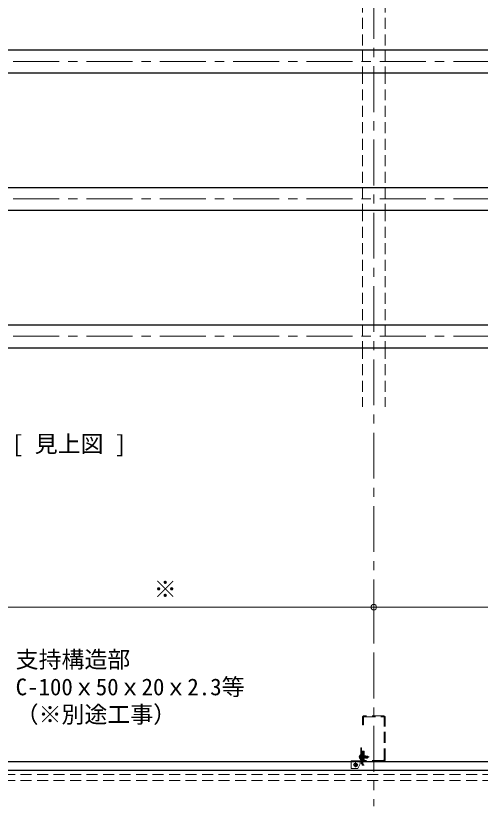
# Model space of a CAD drawing. Units: millimetres, scale not verified. Extents: x -3900 to 3900, y -2793 to 2750.
# Drawn here: x -1538 to -525, y -748 to 977 of the extents above; entities that cross this region are included whole.
import ezdxf
from ezdxf.enums import TextEntityAlignment as Align

# ---------------------------------------------------------------- set-up
doc = ezdxf.new("R2010")
doc.units = ezdxf.units.MM
doc.header["$LTSCALE"] = 20
doc.header["$PDMODE"] = 32
doc.header["$PDSIZE"] = 12
for name, pattern in [('CHAIN1', [8, 5, -1, 1, -1]), ('DASHED1', [1.8, 1.2, -0.6]), ('LONG_DASHED1', [7, 6, -1])]:
    doc.linetypes.add(name, pattern=pattern)
for name, color, linetype, lineweight in [('5-0_中心線', 4, 'CHAIN1', 9), ('5-3_野縁', 2, 'Continuous', 25), ('5-5_寸法', 4, 'Continuous', 9), ('5-6_文字・矢印', 7, 'Continuous', 18), ('5-9_躯体他', 4, 'DASHED1', 9), ('5-A_クリップ', 7, 'Continuous', 18), ('5-B_補強金具・金具・その他', 3, 'Continuous', 18), ('5-C_ビス・アンカーボルト', 2, 'Continuous', 25), ('5-D_パネル', 4, 'DASHED1', 9)]:
    doc.layers.add(name, color=color, linetype=linetype, lineweight=lineweight)
doc.styles.add('ＭＳ ゴシック', font='')
doc.styles.get('ＭＳ ゴシック').set_extended_font_data('MS Gothic')

msp = doc.modelspace()

# ---------------------------------------------------------------- linework, layer by layer
at = {"layer": '5-0_中心線'}
for p, q in [((-757.05, 2307.16), (-757.05, -747.96)), ((-3143.56, 877.71), (487.82, 877.71)), ((-3143.56, 577.71), (487.82, 577.71)), ((-3143.56, 277.71), (487.82, 277.71)), ((-796.63, -662.86), (-796.63, -652.86)), ((-789.58, -640.4), (-767.45, -640.4)), ((-786.9, -646.2), (-780.73, -646.2)), ((-801.48, -657.9), (-791.78, -657.9))]:
    msp.add_line(p, q, dxfattribs=at)
at = {"layer": '5-3_野縁'}
for p, q in [((-3111.61, 902.71), (487.82, 902.71)), ((-3111.61, 852.71), (487.82, 852.71)), ((-3111.61, 602.71), (487.82, 602.71)), ((-3111.61, 552.71), (487.82, 552.71)), ((-3111.61, 302.71), (487.82, 302.71)), ((-3111.61, 252.71), (487.82, 252.71)), ((-3111.61, -650.52), (487.82, -650.52)), ((-3111.61, -669.52), (487.82, -669.52))]:
    msp.add_line(p, q, dxfattribs=at)
at = {"layer": '5-5_寸法'}
for points in [[(-1657.05, -313.51), (-757.05, -313.51), (-757.05, -374.06)], [(-757.05, -313.51), (142.95, -313.51), (142.95, -374.06)]]:
    msp.add_lwpolyline(points, dxfattribs=at)
at = {"layer": '5-5_寸法', "color": 7}
msp.add_point((-757.05, -313.51), dxfattribs=at)
at = {"layer": '5-9_躯体他'}
for p, q in [((-782.05, 1152.71), (-782.05, 902.71)), ((-732.05, 1152.71), (-732.05, 902.71)), ((-782.05, 902.71), (-782.05, 852.71)), ((-732.05, 902.71), (-732.05, 852.71)), ((-782.05, 852.71), (-782.05, 602.71)), ((-732.05, 852.71), (-732.05, 602.71)), ((-782.05, 602.71), (-782.05, 552.71)), ((-732.05, 602.71), (-732.05, 552.71)), ((-782.05, 552.71), (-782.05, 302.71)), ((-732.05, 552.71), (-732.05, 302.71)), ((-782.05, 302.71), (-782.05, 252.71)), ((-732.05, 302.71), (-732.05, 252.71)), ((-782.05, 252.71), (-782.05, 123.88)), ((-732.05, 252.71), (-732.05, 123.88)), ((-736.65, -550.52), (-777.45, -550.52)), ((-782.05, -555.12), (-782.05, -570.52)), ((-779.75, -555.12), (-779.75, -570.52)), ((-777.45, -552.82), (-736.65, -552.82)), ((-734.35, -645.92), (-734.35, -555.12)), ((-732.05, -645.92), (-732.05, -555.12)), ((-779.55, -570.52), (-782.05, -570.52)), ((-779.75, -630.52), (-782.05, -630.52)), ((-782.05, -645.92), (-782.05, -630.52)), ((-779.75, -645.92), (-779.75, -630.52)), ((-736.65, -650.52), (-777.45, -650.52)), ((-736.65, -648.22), (-777.25, -648.22))]:
    msp.add_line(p, q, dxfattribs=at)
for centre, radius, start, end in [((-777.45, -555.12), 4.6, 90, 180), ((-736.65, -555.12), 4.6, 0, 90), ((-777.45, -555.12), 2.3, 90, 180), ((-736.65, -555.12), 2.3, 0, 90), ((-777.45, -645.92), 4.6, 180, 270), ((-777.45, -645.92), 2.3, 180, 270), ((-736.65, -645.92), 2.3, 270, 0), ((-736.65, -645.92), 4.6, 270, 0)]:
    msp.add_arc(centre, radius, start, end, dxfattribs=at)
at = {"layer": '5-A_クリップ'}
for p, q in [((-783.61, -636.09), (-783.61, -650.52)), ((-782.71, -630.52), (-782.71, -650.52)), ((-782.11, -630.52), (-782.11, -634.65)), ((-782.11, -630.7), (-782.11, -650.78)), ((-779.75, -629.92), (-782.05, -629.92)), ((-779.75, -630.52), (-779.6, -645.68)), ((-779.15, -630.52), (-779, -645.68)), ((-779.6, -645.68), (-779, -645.68))]:
    msp.add_line(p, q, dxfattribs=at)
at = {"layer": '5-A_クリップ', "linetype": 'DASHED1'}
for p, q in [((-783.61, -654.69), (-783.61, -650.52)), ((-782.71, -657.69), (-782.71, -650.52)), ((-779.9, -656.69), (-780.75, -652.31)), ((-781.71, -658.69), (-778.21, -658.69)), ((-778.21, -658.09), (-778.21, -658.69))]:
    msp.add_line(p, q, dxfattribs=at)
at = {"layer": '5-A_クリップ'}
for centre, radius, start, end in [((-782.6, -636.09), 1.01, 96.02558, 180), ((-782.1, -630.54), 0.615, 85.88563, 178.74447), ((-782.08, -630.34), 0.189, 260.99171, 279.00829), ((-779.72, -630.5), 0.574, 357.88932, 92.67463)]:
    msp.add_arc(centre, radius, start, end, dxfattribs=at)
at = {"layer": '5-A_クリップ', "linetype": 'DASHED1'}
for centre, radius, start, end in [((-782.6, -654.69), 1.01, 180, 263.97442), ((-782.71, -652.69), 2, 10.90417, 90), ((-781.71, -657.69), 1, 180, 270), ((-778.21, -656.36), 1.72, 190.90417, 270)]:
    msp.add_arc(centre, radius, start, end, dxfattribs=at)
at = {"layer": '5-B_補強金具・金具・その他'}
for p, q in [((-784.23, -620.4), (-785.43, -620.4)), ((-785.43, -647.8), (-785.43, -620.4)), ((-784.23, -627.4), (-784.23, -620.4)), ((-784.44, -628.58), (-779.17, -628.96)), ((-778.97, -627.78), (-784.23, -627.4)), ((-784.23, -648.75), (-784.23, -628.62)), ((-778.99, -646.87), (-779.17, -628.96)), ((-777.97, -628.96), (-777.79, -646.87)), ((-806.63, -665.4), (-806.63, -649.2)), ((-786.63, -655.4), (-791.63, -665.4)), ((-786.63, -655.4), (-786.63, -649.2)), ((-786.63, -650.4), (-785.43, -650.4)), ((-785.43, -644.6), (-785.43, -647.8)), ((-784.23, -649.2), (-784.23, -648.75)), ((-778.99, -646.87), (-777.79, -646.87)), ((-791.63, -665.4), (-806.63, -665.4))]:
    msp.add_line(p, q, dxfattribs=at)
at = {"layer": '5-B_補強金具・金具・その他', "linetype": 'DASHED1'}
for p, q in [((-784.23, -627.4), (-785.43, -627.4)), ((-786.63, -650.4), (-806.63, -650.4))]:
    msp.add_line(p, q, dxfattribs=at)
at = {"layer": '5-B_補強金具・金具・その他'}
msp.add_lwpolyline([(-785.43, -647.8), (-785.43, -649.2), (-806.63, -649.2)], dxfattribs=at)
for centre, radius, start, end in [((-784.23, -627.4), 1.2, 180, 260.04937), ((-779.17, -628.96), 1.2, 0, 80.04937), ((-785.43, -649.2), 1.2, 270, 0), ((-785.43, -646.2), 2.82, 295.20897, 64.79103)]:
    msp.add_arc(centre, radius, start, end, dxfattribs=at)
at = {"layer": '5-B_補強金具・金具・その他', "linetype": 'DASHED1'}
msp.add_arc((-785.43, -646.2), 1.6, 270, 90, dxfattribs=at)
at = {"layer": '5-C_ビス・アンカーボルト', "linetype": 'LONG_DASHED1'}
for p, q in [((-787.81, -638.1), (-785.49, -639.25)), ((-787.81, -642.7), (-785.49, -641.54)), ((-784.89, -640.4), (-785.49, -639.25)), ((-784.89, -640.4), (-785.49, -641.54))]:
    msp.add_line(p, q, dxfattribs=at)
at = {"layer": '5-C_ビス・アンカーボルト'}
for p, q in [((-785.93, -636.4), (-786.23, -636.4)), ((-785.93, -644.4), (-785.93, -636.4)), ((-785.43, -643.9), (-785.43, -636.9)), ((-785.43, -638.3), (-785.11, -638.61)), ((-779.65, -638.3), (-780, -638.9)), ((-779.65, -638.3), (-778.94, -642.5)), ((-779.65, -638.3), (-779.55, -638.3)), ((-779.55, -638.3), (-779.2, -638.9)), ((-778.24, -638.3), (-778.59, -638.9)), ((-778.24, -638.3), (-777.53, -642.5)), ((-778.24, -638.3), (-778.14, -638.3)), ((-778.14, -638.3), (-777.79, -638.9)), ((-776.83, -638.3), (-777.18, -638.9)), ((-776.83, -638.3), (-776.66, -639.3)), ((-776.83, -638.3), (-776.73, -638.3)), ((-776.73, -638.3), (-776.56, -639.3)), ((-776.73, -638.3), (-776.38, -638.9)), ((-785.93, -644.4), (-786.23, -644.4)), ((-785.43, -642.5), (-785.11, -642.18)), ((-785.11, -638.61), (-785.11, -642.18)), ((-784.63, -638.63), (-785.11, -638.61)), ((-784.63, -642.17), (-785.11, -642.18)), ((-784.63, -638.63), (-784.63, -642.45)), ((-784.63, -638.9), (-784.22, -638.9)), ((-784.16, -641.9), (-784.63, -639.88)), ((-784.63, -641.72), (-784.5, -642.5)), ((-784.63, -642.35), (-784.6, -642.5)), ((-784.6, -642.5), (-784.63, -642.45)), ((-784.6, -642.5), (-784.5, -642.5)), ((-784.5, -642.5), (-784.16, -641.9)), ((-783.95, -638.39), (-784.22, -638.85)), ((-784.22, -638.85), (-783.54, -641.9)), ((-783.95, -638.39), (-783.77, -638.35)), ((-783.95, -638.39), (-783.19, -642.5)), ((-783.77, -638.35), (-783.45, -638.9)), ((-783.19, -642.5), (-783.54, -641.9)), ((-782.75, -641.9), (-783.45, -638.9)), ((-783.45, -638.9), (-782.79, -638.9)), ((-783.19, -642.5), (-783.09, -642.5)), ((-782.52, -638.39), (-782.79, -638.85)), ((-782.79, -638.85), (-782.11, -641.9)), ((-782.52, -638.39), (-782.34, -638.35)), ((-782.52, -638.39), (-781.76, -642.5)), ((-782.34, -638.35), (-782.02, -638.9)), ((-781.76, -642.5), (-782.11, -641.9)), ((-781.32, -641.9), (-782.02, -638.9)), ((-782.02, -638.9), (-781.38, -638.9)), ((-781.76, -642.5), (-781.66, -642.5)), ((-781.11, -638.39), (-781.38, -638.85)), ((-781.38, -638.85), (-780.7, -641.9)), ((-781.11, -638.39), (-780.93, -638.35)), ((-781.11, -638.39), (-780.35, -642.5)), ((-780.93, -638.35), (-780.61, -638.9)), ((-780.35, -642.5), (-780.7, -641.9)), ((-779.91, -641.9), (-780.61, -638.9)), ((-780.61, -638.9), (-780, -638.9)), ((-780.35, -642.5), (-780.25, -642.5)), ((-780, -638.9), (-779.29, -641.9)), ((-779.91, -641.9), (-779.29, -641.9)), ((-778.94, -642.5), (-779.29, -641.9)), ((-778.5, -641.9), (-779.2, -638.9)), ((-779.2, -638.9), (-778.59, -638.9)), ((-778.94, -642.5), (-778.84, -642.5)), ((-778.59, -638.9), (-777.88, -641.9)), ((-778.5, -641.9), (-777.88, -641.9)), ((-777.53, -642.5), (-777.88, -641.9)), ((-777.09, -641.9), (-777.79, -638.9)), ((-777.79, -638.9), (-777.18, -638.9)), ((-777.53, -642.5), (-777.43, -642.5)), ((-777.12, -639.13), (-777.37, -639.14)), ((-774.43, -640.72), (-777.22, -639.96)), ((-777.18, -638.9), (-777.12, -639.13)), ((-777.12, -639.13), (-776.66, -639.3)), ((-777.09, -641.9), (-776.47, -641.9)), ((-776.9, -640.05), (-776.47, -641.9)), ((-776.9, -640.05), (-776.48, -640.37)), ((-776.56, -639.3), (-776.66, -639.3)), ((-776.56, -639.3), (-776.34, -639.09)), ((-776.48, -640.37), (-776.12, -642.5)), ((-776.38, -640.4), (-776.48, -640.37)), ((-776.12, -642.5), (-776.47, -641.9)), ((-776.34, -639.09), (-776.38, -638.9)), ((-776.38, -638.9), (-775.77, -638.9)), ((-776.38, -640.4), (-776.06, -640.28)), ((-771.09, -640.2), (-776.36, -640.2)), ((-775.73, -639.05), (-776.34, -639.09)), ((-776.12, -642.5), (-776.02, -642.5)), ((-775.68, -641.9), (-776.06, -640.28)), ((-775.48, -638.4), (-775.77, -638.9)), ((-775.77, -638.9), (-775.73, -639.05)), ((-775.73, -639.05), (-775.35, -639.23)), ((-775.68, -641.9), (-775.06, -641.9)), ((-775.48, -638.4), (-775.35, -639.23)), ((-775.48, -638.4), (-775.22, -638.47)), ((-775.4, -640.46), (-775.06, -641.9)), ((-775.4, -640.46), (-775.11, -640.74)), ((-775.04, -639.21), (-775.35, -639.23)), ((-775.22, -638.47), (-775.04, -639.21)), ((-775.22, -638.47), (-774.97, -638.9)), ((-775.11, -640.74), (-774.87, -642.22)), ((-774.66, -640.86), (-775.11, -640.74)), ((-774.87, -642.22), (-775.06, -641.9)), ((-775.04, -639.21), (-774.95, -639.01)), ((-774.97, -638.9), (-774.43, -638.9)), ((-774.95, -639.01), (-774.97, -638.9)), ((-774.43, -638.98), (-774.95, -639.01)), ((-774.93, -640.58), (-774.93, -639.01)), ((-770.71, -639.2), (-774.93, -639.2)), ((-771.34, -639.5), (-774.93, -639.5)), ((-774.87, -642.22), (-774.43, -642.1)), ((-774.66, -640.86), (-774.55, -640.68)), ((-774.66, -640.86), (-774.43, -641.83)), ((-774.43, -641.2), (-774.55, -640.68)), ((-774.43, -638.7), (-770.45, -638.7)), ((-774.43, -638.7), (-774.43, -638.98)), ((-774.43, -640.72), (-774.43, -642.1)), ((-771.48, -641.5), (-774.43, -641.5)), ((-774.43, -642.1), (-770.45, -642.1)), ((-771.34, -639.5), (-769.93, -640.31)), ((-770.84, -640.35), (-771.09, -640.2)), ((-770.73, -641.1), (-770.68, -641.04)), ((-770.71, -639.2), (-770.45, -638.7)), ((-769.93, -640.31), (-770.71, -639.2)), ((-770.68, -641.85), (-770.45, -642.1)), ((-769.51, -640.04), (-770.45, -638.7)), ((-769.51, -640.04), (-769.93, -640.31)), ((-769.93, -640.31), (-769.43, -640.4)), ((-769.87, -640.49), (-769.43, -640.4)), ((-769.43, -640.4), (-769.51, -640.04)), ((-798.93, -657.4), (-797.63, -657.4)), ((-798.93, -657.4), (-798.93, -658.4)), ((-798.93, -658.4), (-797.63, -658.4)), ((-797.13, -655.6), (-796.13, -655.6)), ((-797.13, -655.6), (-797.13, -656.9)), ((-797.13, -658.9), (-797.13, -660.2)), ((-797.13, -660.2), (-796.13, -660.2)), ((-796.13, -655.6), (-796.13, -656.9)), ((-796.13, -658.9), (-796.13, -660.2)), ((-795.63, -657.4), (-794.33, -657.4)), ((-795.63, -658.4), (-794.33, -658.4)), ((-794.33, -657.4), (-794.33, -658.4))]:
    msp.add_line(p, q, dxfattribs=at)
for points in [[(-779.55, -638.3), (-778.84, -642.5), (-778.5, -641.9)], [(-778.14, -638.3), (-777.43, -642.5), (-777.09, -641.9)], [(-784.18, -641.94), (-783.56, -641.9), (-783.54, -641.9)], [(-783.77, -638.35), (-783.09, -642.5), (-782.75, -641.9)], [(-782.75, -641.94), (-782.13, -641.9), (-782.11, -641.9)], [(-782.34, -638.35), (-781.66, -642.5), (-781.32, -641.9)], [(-781.34, -641.94), (-780.72, -641.9), (-780.7, -641.9)], [(-780.93, -638.35), (-780.25, -642.5), (-779.91, -641.9)], [(-776.38, -640.4), (-776.02, -642.5), (-775.68, -641.9)], [(-770.45, -642.1), (-769.51, -640.76), (-769.43, -640.4)]]:
    msp.add_lwpolyline(points, dxfattribs=at)
msp.add_circle((-796.63, -657.9), 4, dxfattribs=at)
for centre, radius, start, end in [((-781.73, -640.4), 6.5, 148.10921, 211.89078), ((-786.23, -637.6), 1.2, 90, 148.10921), ((-785.93, -636.9), 0.5, 0, 90), ((-786.23, -643.2), 1.2, 211.89078, 270), ((-785.93, -643.9), 0.5, 270, 0), ((-776.68, -639.45), 0.75, 156.07925, 223.5446), ((-771.48, -640.58), 0.921, 270, 324.99998), ((-771.48, -642.6), 1.1, 42.84566, 90), ((-770.16, -639.18), 1.34, 239.99998, 282.5), ((-771.07, -640.76), 0.479, 324.99998, 59.99998), ((-770.24, -641.44), 0.594, 145, 222.84566), ((-769.58, -641.81), 1.34, 102.5, 145), ((-797.63, -656.9), 0.5, 269.99998, 0), ((-797.63, -658.9), 0.5, 0, 89.99998), ((-795.63, -656.9), 0.5, 180, 270), ((-795.63, -658.9), 0.5, 90, 180)]:
    msp.add_arc(centre, radius, start, end, dxfattribs=at)
at = {"layer": '5-D_パネル'}
for p, q in [((-3111.61, -679.02), (487.82, -679.02)), ((-3111.61, -691.52), (487.82, -691.52))]:
    msp.add_line(p, q, dxfattribs=at)

# ---------------------------------------------------------------- texts
at = {"layer": '5-5_寸法', "style": 'ＭＳ ゴシック'}
msp.add_text('※', height=36.66, dxfattribs=at).set_placement((-1237.05, -303.51), align=Align.BOTTOM_LEFT)
at = {"layer": '5-6_文字・矢印', "style": 'ＭＳ ゴシック'}
for s, p in [('[ 見上図 ]', (-1546.42, 13.52)), ('支持構造部', (-1538.2, -456.95)), ('C-100ｘ50ｘ20ｘ2.3等', (-1538.2, -516.95)), ('（※別途工事）', (-1538.2, -576.95))]:
    msp.add_text(s, height=36.66, dxfattribs=at).set_placement(p, align=Align.BOTTOM_LEFT)

doc.saveas('drawing.dxf')
